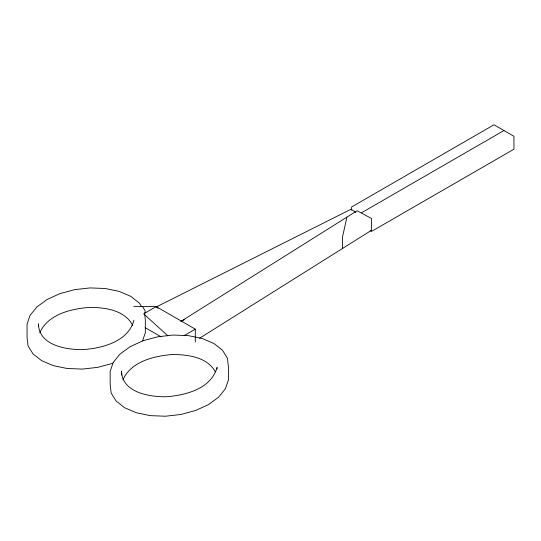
<?xml version="1.0" encoding="UTF-8"?>
<svg xmlns="http://www.w3.org/2000/svg" width="541" height="541" viewBox="0 0 541 541"><rect width="100%" height="100%" fill="white"/><g stroke="black" fill="none" stroke-linecap="round" stroke-linejoin="round"><path stroke-width="0.81" d="M346.916 217.144L342.554 236.721L342.554 248.461M39.797 332.756C47.912 314.307 70.945 308.85 89.312 307.383C104.961 307.362 124.755 310.007 132.714 325.425M133.931 320.252C128.156 341.635 102.54 348.181 83.064 349.621C66.266 349.824 38.776 345.449 38.445 323.856L38.445 326.277M122.902 379.89C131.023 361.442 154.057 355.985 172.417 354.517C187.815 354.544 207.284 356.972 215.419 371.91M142.56 340.884L145.326 332.715L145.326 319.819L144.501 312.725M180.782 321.455L357.053 210.78L371.586 218.49L371.586 230.229L199.595 338.22M361.604 212.728L503.969 130.537M184.143 335.616L195.308 329.165L195.308 342.061M156.254 306.984L351.048 209.218L355.816 212.39M181.282 321.259L184.305 319.745M112.406 363.403L97.759 367.353L82.32 369.09L67.145 368.509L53.268 365.635L41.637 360.671L33.042 353.956L28.064 345.942L27.05 337.185L27.05 324.289L30.066 315.376L36.91 306.916L47.108 299.491L59.97 293.607L74.617 289.651L90.056 287.913L105.231 288.502L119.108 291.369L130.739 296.333L139.335 303.048L141.539 306.605M133.898 306.605L156.227 306.605L195.308 329.165M370.159 230.561L371.586 231.386L513.95 149.194L513.95 136.298L493.994 124.775L351.63 206.966L351.63 210.192M145.116 327.589L161.035 336.779M158.094 308.296L156.227 306.605L143.669 313.854L167.859 335.805M142.533 306.605L145.035 310.629L145.299 312.914M217.042 368.996L217.042 367.386C211.267 388.769 185.644 395.309 166.175 396.756C149.37 396.959 121.881 392.583 121.549 370.991L121.549 375.021M113.177 362.511L110.161 371.424L110.161 384.313L111.176 393.077L116.146 401.091L124.741 407.806L136.379 412.769L150.256 415.637L165.424 416.225L180.863 414.48L195.511 410.531L208.373 404.648L218.578 397.222L225.414 388.763L228.43 379.85L228.43 366.954L227.416 358.196L222.446 350.183L213.844 343.467L202.212 338.504L188.336 335.63L173.167 335.048L157.729 336.786L143.074 340.735L130.212 346.625L120.014 354.051L113.177 362.511"/></g></svg>
